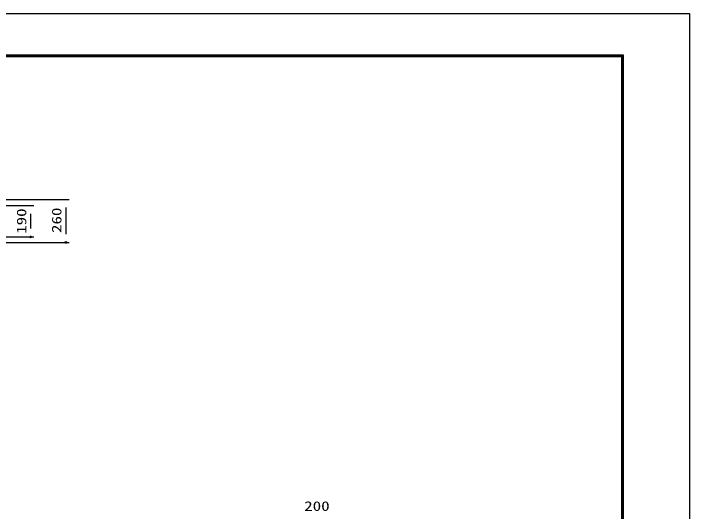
# Model space of a CAD drawing. Units: millimetres, scale not verified. Extents: x -5940 to 5940, y -4200 to 4200.
# Drawn here: x 1867 to 5940, y 1198 to 4200 of the extents above; entities that cross this region are included whole.
import ezdxf
from ezdxf.enums import TextEntityAlignment as Align

# ---------------------------------------------------------------- set-up
doc = ezdxf.new("R2010")
doc.units = ezdxf.units.MM
doc.header["$LTSCALE"] = 20
doc.header["$PDMODE"] = 32
doc.header["$PDSIZE"] = 10
doc.layers.add('0-2_0', color=7, linetype='Continuous', lineweight=25)
doc.layers.add('0-A_WAKU', color=7, linetype='Continuous', lineweight=25)
doc.layers.add('0-3_DEFPOINTS', color=7, linetype='Continuous')
doc.styles.add('ＭＳ ゴシック', font='')
doc.styles.get('ＭＳ ゴシック').set_extended_font_data('MS Gothic')

msp = doc.modelspace()

# ---------------------------------------------------------------- linework, layer by layer
at = {"layer": '0-2_0', "color": 1}
for p, q in [((1611, 3079.62), (2201.88, 3079.62)), ((1568.16, 3043.07), (1990.13, 3043.07)), ((1570.28, 2853.25), (1990.13, 2853.25)), ((1611, 2819.62), (2201.88, 2819.62))]:
    msp.add_line(p, q, dxfattribs=at)
at = {"layer": '0-2_0', "color": 2}
for p, q in [((2181.88, 3029.62), (2181.88, 2869.62)), ((1970.13, 2993.07), (1970.13, 2903.25))]:
    msp.add_line(p, q, dxfattribs=at)
at = {"layer": '0-3_DEFPOINTS'}
for p in [(1970.13, 2853.25), (2181.88, 2819.62)]:
    msp.add_point(p, dxfattribs=at)
at = {"layer": '0-A_WAKU', "color": 3}
msp.add_lwpolyline([(-5940, 4200), (5940, 4200), (5940, -4200), (-5940, -4200)], close=True, dxfattribs=at)
at = {"layer": '0-A_WAKU'}
for points in [[(-5540, 3950), (5540, 3950), (5540, -3950), (-5540, -3950)], [(-5537.5, 3947.5), (5537.5, 3947.5), (5537.5, -3947.5), (-5537.5, -3947.5)], [(-5535, 3945), (5535, 3945), (5535, -3945), (-5535, -3945)], [(-5532.5, 3942.5), (5532.5, 3942.5), (5532.5, -3942.5), (-5532.5, -3942.5)], [(-5530, 3940), (5530, 3940), (5530, -3940), (-5530, -3940)]]:
    msp.add_lwpolyline(points, close=True, dxfattribs=at)

# ---------------------------------------------------------------- texts
at = {"layer": '0-2_0', "color": 3, "style": 'ＭＳ ゴシック', "width": 1.3}
for s, p in [('190', (1961.24, 2871.66)), ('260', (2172.99, 2876.76))]:
    msp.add_text(s, height=57.77, rotation=90, dxfattribs=at).set_placement(p, align=Align.BOTTOM_LEFT)
msp.add_text('200', height=57.77, dxfattribs=at).set_placement((3618.46, 1183.8), align=Align.BOTTOM_LEFT)

doc.saveas('drawing.dxf')
